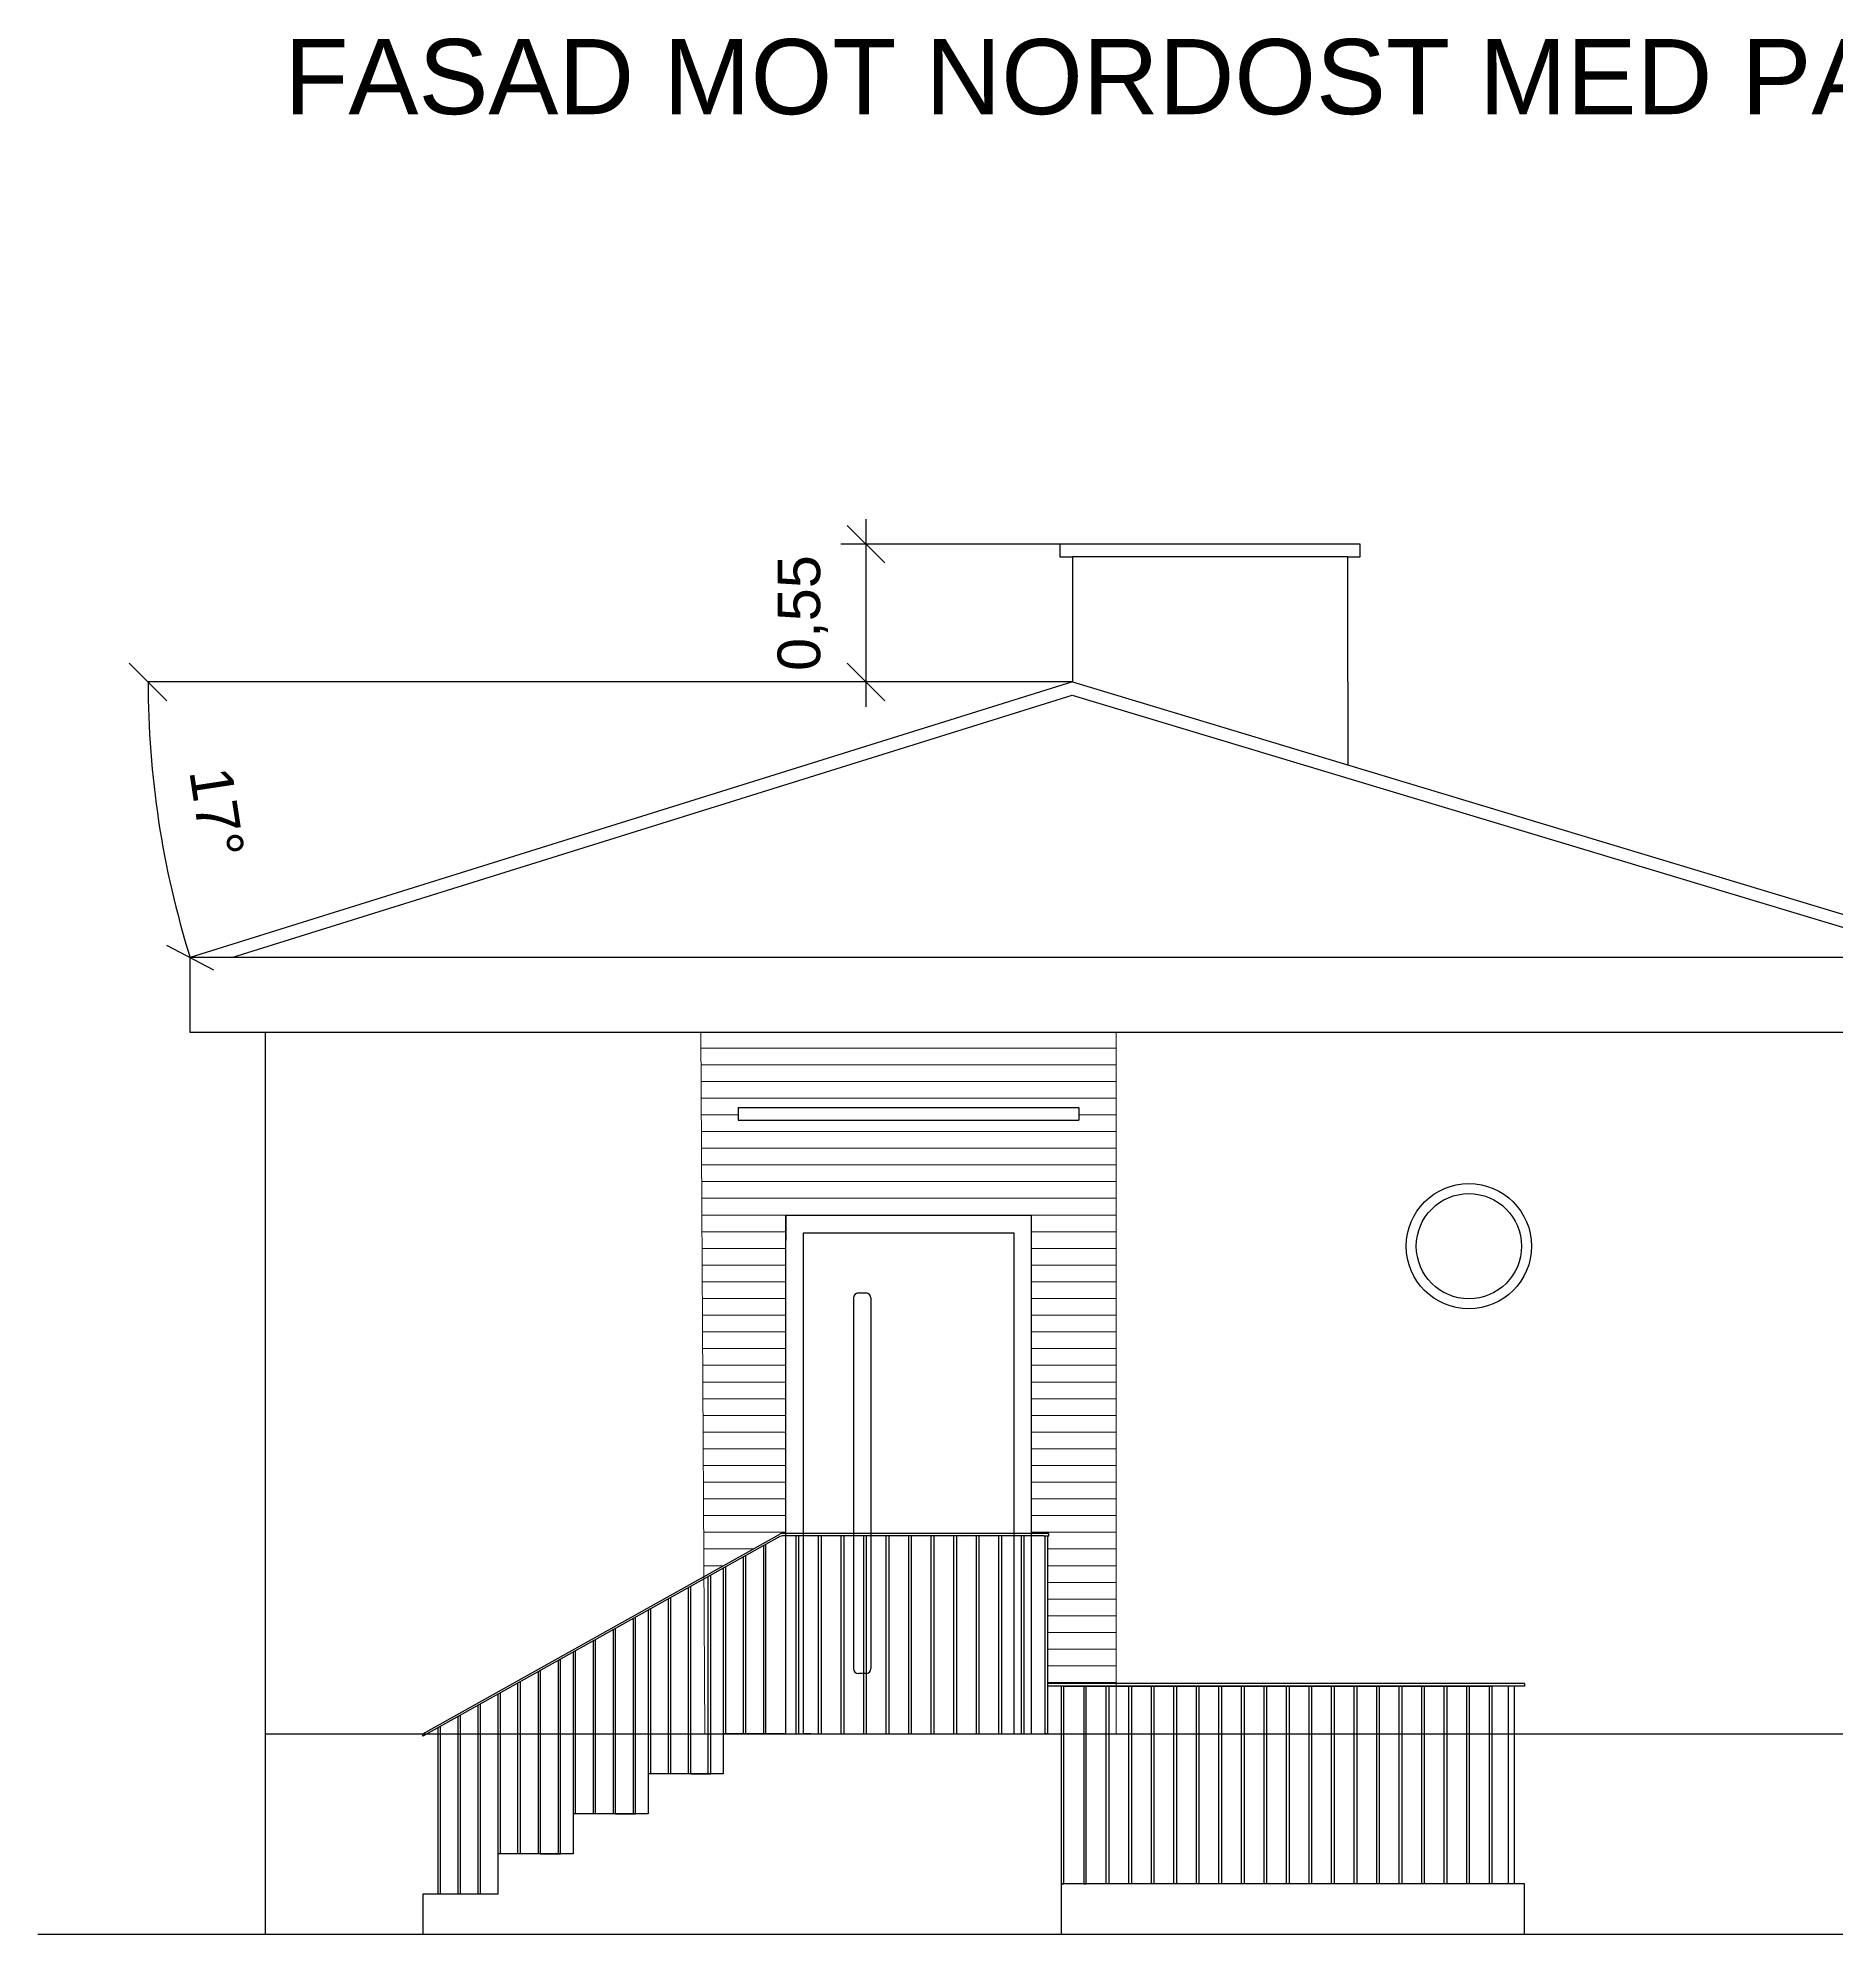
# Model space of a CAD drawing. Header units: millimetres. Extents: x -60009 to 113281, y -58228 to 411188.
# Drawn here: x -47065 to -39882, y 99875 to 107446 of the extents above; entities that cross this region are included whole.
import ezdxf

# ---------------------------------------------------------------- set-up
doc = ezdxf.new("R2010")
doc.units = ezdxf.units.MM
doc.linetypes.add('ACAD_ISO04W100', pattern=[30, 24, -3, 0, -3])
doc.linetypes.add('CENTER2', pattern=[28.575, 19.05, -3.175, 3.175, -3.175])
doc.layers.get('0').update_dxf_attribs({"color": 1})
for name, color, linetype in [('Angivelser', 7, 'Continuous'), ('Fönster', 1, 'Continuous'), ('Förtydligande', 8, 'CENTER2'), ('Grundritningar', 1, 'Continuous'), ('Mått', 4, 'Continuous'), ('VVS', 4, 'Continuous')]:
    doc.layers.add(name, color=color, linetype=linetype)
doc.styles.get("Standard").update_dxf_attribs({"font": 'Arial.ttf', "height": 170})
doc.dimstyles.new('ISO-25', dxfattribs={"dimscale": 10, "dimtxt": 2.5, "dimasz": 15, "dimexe": 10, "dimexo": 0.625, "dimgap": 15, "dimtad": 1, "dimlfac": 0.001, "dimtxsty": 'Standard', "dimblk": 'OBLIQUE', "dimblk1": 'OBLIQUE', "dimblk2": 'OBLIQUE', "dimcen": 20, "dimdle": 10, "dimadec": 0, "dimazin": 0, "dimtfac": 1, "dimtmove": 0, "dimatfit": 3, "dimldrblk": 'OPEN90', "dimfxl": 1, "dimarcsym": 0})

# ---------------------------------------------------------------- blocks, each defined once
blk = doc.blocks.new('_Oblique')
at = {"color": 0, "linetype": 'ByBlock', "lineweight": -2}
blk.add_line((-0.5, -0.5), (0.5, 0.5), dxfattribs=at)
blk = doc.blocks.new('*D237')
at = {"layer": 'Defpoints', "color": 0, "lineweight": 13, "ltscale": 10, "transparency": 16777216}
for p in [(-46624.8, 104874.9), (-42932.6, 104874.9), (-42932.6, 104874.9), (-46606, 104503.3), (-46457.1, 103775)]:
    blk.add_point(p, dxfattribs=at)
at = {"layer": 'Mått', "color": 0, "lineweight": -2, "ltscale": 10, "transparency": 16777216}
blk.add_arc((-42932.6, 104874.9), 3692.1, 180, 197.3318, dxfattribs=at)
at = {"layer": 'Mått', "color": 0, "lineweight": -2, "ltscale": 10, "transparency": 16777216, "xscale": 150, "yscale": 150, "zscale": 150}
for p, rotation in [((-46624.8, 104874.9), 90.00000000000006), ((-46457.1, 103775), 287.3317977329668)]:
    blk.add_blockref('_Oblique', p, dxfattribs=dict(at, rotation=rotation))
at = {"layer": 'Mått', "color": 0, "ltscale": 10, "transparency": 16777216, "insert": (-46349.5, 104354.1), "char_height": 170, "attachment_point": 5, "rotation": 278.6659}
blk.add_mtext('17°', dxfattribs=at)
blk = doc.blocks.new('_Open90')
at = {"color": 0, "linetype": 'ByBlock', "lineweight": -2}
for p, q in [((0, 0), (-1, 0)), ((-0.5, 0.5), (0, 0)), ((0, 0), (-0.5, -0.5))]:
    blk.add_line(p, q, dxfattribs=at)
blk = doc.blocks.new('*D245')
at = {"layer": 'Defpoints', "color": 0, "lineweight": 13, "transparency": 16777216}
for p in [(-42932.6, 105424.9), (-43757.1, 104874.9), (-42932.6, 104874.9)]:
    blk.add_point(p, dxfattribs=at)
at = {"layer": 'Mått', "color": 0, "lineweight": -2, "transparency": 16777216}
for p, q in [((-43757.1, 105524.9), (-43757.1, 104774.9)), ((-42938.9, 105424.9), (-43857.1, 105424.9)), ((-42938.9, 104874.9), (-43857.1, 104874.9))]:
    blk.add_line(p, q, dxfattribs=at)
at = {"layer": 'Mått', "color": 0, "lineweight": -2, "transparency": 16777216, "xscale": 150, "yscale": 150, "zscale": 150}
for p, rotation in [((-43757.1, 105424.9), 90), ((-43757.1, 104874.9), 270)]:
    blk.add_blockref('_Oblique', p, dxfattribs=dict(at, rotation=rotation))
at = {"layer": 'Mått', "color": 0, "transparency": 16777216, "insert": (-44009.4, 105149.9), "char_height": 170, "attachment_point": 5, "rotation": 90}
blk.add_mtext('0,55', dxfattribs=at)

msp = doc.modelspace()

# ---------------------------------------------------------------- hatches: boundary and pattern name
at = {"layer": 'VVS', "lineweight": 13}
h = msp.add_hatch(dxfattribs=at)
h.set_pattern_fill('LINE', color=4, scale=21)
h.paths.add_polyline_path([(-42757.134, 103475.014), (-44417.134, 103475.014), (-44404, 101303.161), (-44101.273, 101472.47, -0.12818016), (-44091.511, 101475.014), (-44077.134, 101475.014), (-44077.134, 102745.014), (-43587.134, 102745.014), (-43097.134, 102745.014), (-43097.134, 101475.014), (-43046.66, 101475.014), (-43026.66, 101475.014), (-43026.66, 101465.014), (-43031.66, 101465.014), (-43031.66, 100875.014), (-42757.134, 100875.014)])
h.paths.add_polyline_path([(-44267.134, 103125.014), (-44267.134, 103175.014), (-42907.134, 103175.014), (-42907.134, 103125.014)], flags=16)

# ---------------------------------------------------------------- linework, layer by layer
at = {"layer": 'Fönster'}
for radius in [250, 210]:
    msp.add_circle((-41348.883, 102621.736), radius, dxfattribs=at)
at = {"layer": 'Förtydligande', "linetype": 'ACAD_ISO04W100', "lineweight": -3, "ltscale": 0.1}
msp.add_line((-47064.733, 99875.014), (-15553.385, 99875.014), dxfattribs=at)
at = {"layer": 'Grundritningar'}
for p, q in [((-41782.638, 105424.919), (-42982.638, 105424.919)), ((-42982.638, 105424.919), (-42982.638, 105374.919)), ((-41782.638, 105374.919), (-41782.638, 105424.919)), ((-42982.638, 105374.919), (-42932.638, 105374.919)), ((-41832.638, 105374.919), (-42932.638, 105374.919)), ((-42932.638, 105374.919), (-42932.638, 104874.919)), ((-41832.638, 104874.919), (-41832.638, 105374.919)), ((-41832.638, 105374.919), (-41782.638, 105374.919)), ((-42932.638, 104874.919), (-46457.134, 103775.014)), ((-42932.638, 104874.919), (-39287.134, 103775.014)), ((-41832.638, 104874.919), (-41832.638, 104543.032)), ((-46289.762, 103775.014), (-42933.042, 104822.418)), ((-42933.042, 104822.418), (-39454.506, 103775.014)), ((-46457.134, 103475.014), (-46457.134, 103775.014)), ((-39287.134, 103775.014), (-46457.134, 103775.014)), ((-46157.134, 103475.014), (-46457.134, 103475.014)), ((-39287.134, 103475.014), (-46157.134, 103475.014)), ((-46157.134, 103475.014), (-46157.134, 100675.014)), ((-44267.134, 103175.014), (-44267.134, 103125.014)), ((-44267.134, 103175.014), (-42907.134, 103175.014)), ((-44267.134, 103125.014), (-42907.134, 103125.014)), ((-42907.134, 103175.014), (-42907.134, 103125.014)), ((-44077.134, 100675.014), (-44077.134, 102745.014)), ((-44077.134, 102745.014), (-43097.134, 102745.014)), ((-44077.134, 102745.014), (-43587.134, 102745.014)), ((-44077.134, 102745.014), (-44077.134, 102645.014)), ((-43097.134, 102745.014), (-43097.134, 100675.014)), ((-44007.134, 102645.014), (-44007.134, 102675.014)), ((-44007.134, 100675.014), (-44007.134, 102675.014)), ((-44007.134, 102675.014), (-43167.134, 102675.014)), ((-44007.134, 102675.014), (-43807.134, 102675.014)), ((-43167.134, 102675.014), (-43167.134, 100675.014)), ((-43807.134, 102415.014), (-43807.134, 100935.014)), ((-43787.134, 102435.014), (-43757.134, 102435.014)), ((-43737.134, 102415.014), (-43737.134, 100935.014)), ((-45527.134, 100675.014), (-44101.273, 101472.47)), ((-44101.273, 101462.47), (-45527.134, 100665.014)), ((-44077.134, 101475.014), (-44091.511, 101475.014)), ((-43046.66, 101465.014), (-44091.511, 101465.014)), ((-43046.66, 101475.014), (-44081.956, 101475.014)), ((-44036.203, 100675.014), (-44036.203, 101465.014)), ((-44026.203, 101465.014), (-44026.203, 100675.014)), ((-43946.203, 100675.014), (-43946.203, 101465.014)), ((-43936.203, 101465.014), (-43936.203, 100675.014)), ((-43856.203, 100675.014), (-43856.203, 101465.014)), ((-43846.203, 101465.014), (-43846.203, 100675.014)), ((-43766.203, 100675.014), (-43766.203, 101465.014)), ((-43756.203, 101465.014), (-43756.203, 100675.014)), ((-43676.203, 100675.014), (-43676.203, 101465.014)), ((-43666.203, 101465.014), (-43666.203, 100675.014)), ((-43586.203, 100675.014), (-43586.203, 101465.014)), ((-43576.203, 101465.014), (-43576.203, 100675.014)), ((-43496.203, 100675.014), (-43496.203, 101465.014)), ((-43486.203, 101465.014), (-43486.203, 100675.014)), ((-43406.203, 100675.014), (-43406.203, 101465.014)), ((-43396.203, 101465.014), (-43396.203, 100675.014)), ((-43316.203, 100675.014), (-43316.203, 101465.014)), ((-43306.203, 101465.014), (-43306.203, 100675.014)), ((-43226.203, 100675.014), (-43226.203, 101465.014)), ((-43216.203, 101465.014), (-43216.203, 100675.014)), ((-43136.203, 100675.014), (-43136.203, 101465.014)), ((-43126.203, 101465.014), (-43126.203, 100675.014)), ((-43026.66, 101475.014), (-43046.66, 101475.014)), ((-43046.66, 101465.014), (-43036.66, 101465.014)), ((-43041.66, 100675.014), (-43041.66, 101465.014)), ((-43036.66, 101465.014), (-43026.66, 101465.014)), ((-43036.66, 101465.014), (-43031.66, 101465.014)), ((-43031.66, 101465.014), (-43031.66, 100675.014)), ((-43026.66, 101465.014), (-43026.66, 101475.014)), ((-44237.134, 100675.014), (-44237.134, 101386.485)), ((-44167.134, 101425.635), (-44167.134, 100675.014)), ((-44157.134, 100675.014), (-44157.134, 101431.227)), ((-44377.134, 100515.014), (-44377.134, 101308.186)), ((-44327.134, 101336.15), (-44327.134, 100675.014)), ((-44317.134, 100675.014), (-44317.134, 101341.743)), ((-44247.134, 101380.892), (-44247.134, 100675.014)), ((-44467.134, 101257.851), (-44467.134, 100515.014)), ((-44457.134, 100515.014), (-44457.134, 101263.443)), ((-44387.134, 100515.014), (-44387.134, 101302.593)), ((-44627.134, 101168.366), (-44627.134, 100515.014)), ((-44617.134, 100515.014), (-44617.134, 101173.959)), ((-44547.134, 101213.108), (-44547.134, 100515.014)), ((-44537.134, 100515.014), (-44537.134, 101218.701)), ((-44767.134, 101090.067), (-44767.134, 100355.014)), ((-44757.134, 100355.014), (-44757.134, 101095.66)), ((-44687.134, 101134.809), (-44687.134, 100355.014)), ((-44677.134, 100355.014), (-44677.134, 101140.402)), ((-44917.134, 100355.014), (-44917.134, 101006.175)), ((-44847.134, 101045.324), (-44847.134, 100355.014)), ((-44837.134, 100355.014), (-44837.134, 101050.917)), ((-45057.134, 100195.014), (-45057.134, 100927.876)), ((-44987.134, 100967.025), (-44987.134, 100195.014)), ((-44977.134, 100195.014), (-44977.134, 100972.618)), ((-44927.134, 101000.582), (-44927.134, 100355.014)), ((-45147.134, 100195.014), (-45147.134, 100877.54)), ((-45137.134, 100195.014), (-45137.134, 100883.133)), ((-45067.134, 100922.283), (-45067.134, 100195.014)), ((-43757.134, 100915.014), (-43787.134, 100915.014)), ((-41127.134, 100875.014), (-43031.66, 100875.014)), ((-41127.134, 100865.014), (-43031.66, 100865.014)), ((-42977.134, 100865.014), (-42977.134, 100075.014)), ((-42967.134, 100865.014), (-42977.134, 100865.014)), ((-42967.134, 100075.014), (-42967.134, 100865.014)), ((-42967.134, 100865.014), (-42877.134, 100865.014)), ((-42887.134, 100865.014), (-42887.134, 100075.014)), ((-42877.134, 100865.014), (-42887.134, 100865.014)), ((-42877.134, 100865.014), (-42787.134, 100865.014)), ((-42877.134, 100075.014), (-42877.134, 100865.014)), ((-42797.134, 100075.014), (-42797.134, 100865.014)), ((-42787.134, 100865.014), (-42697.134, 100865.014)), ((-42787.134, 100865.014), (-42787.134, 100075.014)), ((-42707.134, 100075.014), (-42707.134, 100865.014)), ((-42697.134, 100865.014), (-42607.134, 100865.014)), ((-42697.134, 100865.014), (-42697.134, 100075.014)), ((-42617.134, 100075.014), (-42617.134, 100865.014)), ((-42607.134, 100865.014), (-42607.134, 100075.014)), ((-42607.134, 100865.014), (-42517.134, 100865.014)), ((-42527.134, 100075.014), (-42527.134, 100865.014)), ((-42517.134, 100865.014), (-42427.134, 100865.014)), ((-42517.134, 100865.014), (-42517.134, 100075.014)), ((-42437.134, 100075.014), (-42437.134, 100865.014)), ((-42427.134, 100865.014), (-42337.134, 100865.014)), ((-42427.134, 100865.014), (-42427.134, 100075.014)), ((-42347.134, 100075.014), (-42347.134, 100865.014)), ((-42337.134, 100865.014), (-42247.134, 100865.014)), ((-42337.134, 100865.014), (-42337.134, 100075.014)), ((-42257.134, 100075.014), (-42257.134, 100865.014)), ((-42247.134, 100865.014), (-42157.134, 100865.014)), ((-42247.134, 100865.014), (-42247.134, 100075.014)), ((-42167.134, 100075.014), (-42167.134, 100865.014)), ((-42157.134, 100865.014), (-42067.134, 100865.014)), ((-42157.134, 100865.014), (-42157.134, 100075.014)), ((-42077.134, 100075.014), (-42077.134, 100865.014)), ((-42067.134, 100865.014), (-41977.134, 100865.014)), ((-42067.134, 100865.014), (-42067.134, 100075.014)), ((-41987.134, 100075.014), (-41987.134, 100865.014)), ((-41977.134, 100865.014), (-41887.134, 100865.014)), ((-41977.134, 100865.014), (-41977.134, 100075.014)), ((-41897.134, 100075.014), (-41897.134, 100865.014)), ((-41887.134, 100865.014), (-41797.134, 100865.014)), ((-41887.134, 100865.014), (-41887.134, 100075.014)), ((-41807.134, 100075.014), (-41807.134, 100865.014)), ((-41797.134, 100865.014), (-41707.134, 100865.014)), ((-41797.134, 100865.014), (-41797.134, 100075.014)), ((-41717.134, 100075.014), (-41717.134, 100865.014)), ((-41707.134, 100865.014), (-41617.134, 100865.014)), ((-41707.134, 100865.014), (-41707.134, 100075.014)), ((-41627.134, 100075.014), (-41627.134, 100865.014)), ((-41617.134, 100865.014), (-41527.134, 100865.014)), ((-41617.134, 100865.014), (-41617.134, 100075.014)), ((-41537.134, 100075.014), (-41537.134, 100865.014)), ((-41527.134, 100865.014), (-41437.134, 100865.014)), ((-41527.134, 100865.014), (-41527.134, 100075.014)), ((-41447.134, 100075.014), (-41447.134, 100865.014)), ((-41437.134, 100865.014), (-41347.134, 100865.014)), ((-41437.134, 100865.014), (-41437.134, 100075.014)), ((-41357.134, 100075.014), (-41357.134, 100865.014)), ((-41347.134, 100865.014), (-41257.134, 100865.014)), ((-41347.134, 100865.014), (-41347.134, 100075.014)), ((-41267.134, 100075.014), (-41267.134, 100865.014)), ((-41257.134, 100865.014), (-41257.134, 100075.014)), ((-41192.134, 100865.014), (-41192.134, 100075.014)), ((-41167.134, 100075.014), (-41167.134, 100865.014)), ((-41127.134, 100875.014), (-41127.134, 100875.014)), ((-41127.134, 100875.014), (-41127.134, 100865.014)), ((-45307.143, 100788.051), (-45307.143, 100035.014)), ((-45297.143, 100035.014), (-45297.143, 100793.644)), ((-45227.134, 100832.798), (-45227.134, 100195.014)), ((-45217.134, 100195.014), (-45217.134, 100838.391)), ((-45457.143, 100035.014), (-45457.143, 100704.159)), ((-45387.143, 100743.308), (-45387.143, 100035.014)), ((-45377.143, 100035.014), (-45377.143, 100748.901)), ((-46157.134, 100675.014), (-46157.134, 99875.014)), ((-46157.134, 100675.014), (-39587.134, 100675.014)), ((-45527.134, 100665.014), (-45527.134, 100675.014)), ((-45467.143, 100698.566), (-45467.143, 100035.014)), ((-44077.134, 100675.014), (-44327.134, 100675.014)), ((-44327.134, 100675.014), (-44327.134, 100515.014)), ((-44126.203, 100675.014), (-44116.203, 100675.014)), ((-44077.134, 100675.014), (-43097.134, 100675.014)), ((-44077.134, 100675.014), (-43977.134, 100675.014)), ((-43977.134, 100675.014), (-44007.134, 100675.014)), ((-43097.134, 100675.014), (-42977.134, 100675.014)), ((-43031.66, 100675.014), (-43041.66, 100675.014)), ((-42977.134, 100675.014), (-42977.134, 99875.014)), ((-44327.134, 100515.014), (-44627.134, 100515.014)), ((-44627.134, 100515.014), (-44627.134, 100355.014)), ((-44457.134, 100515.014), (-44387.134, 100515.014)), ((-44387.134, 100515.014), (-44377.134, 100515.014)), ((-44627.134, 100355.014), (-44927.134, 100355.014)), ((-44927.134, 100355.014), (-44927.134, 100195.014)), ((-44757.134, 100355.014), (-44677.134, 100355.014)), ((-44927.134, 100195.014), (-45227.134, 100195.014)), ((-45227.134, 100195.014), (-45227.134, 100035.014)), ((-45137.134, 100195.014), (-45147.134, 100195.014)), ((-45067.134, 100195.014), (-45137.134, 100195.014)), ((-45057.134, 100195.014), (-44977.134, 100195.014)), ((-45227.134, 100035.014), (-45527.134, 100035.014)), ((-45527.134, 100035.014), (-45527.134, 99875.014)), ((-41127.134, 100075.014), (-42977.134, 100075.014)), ((-42977.134, 100075.014), (-42967.134, 100075.014)), ((-42887.134, 100075.014), (-42877.134, 100075.014)), ((-42787.134, 100075.014), (-42797.134, 100075.014)), ((-42697.134, 100075.014), (-42707.134, 100075.014)), ((-42607.134, 100075.014), (-42617.134, 100075.014)), ((-42517.134, 100075.014), (-42527.134, 100075.014)), ((-42427.134, 100075.014), (-42437.134, 100075.014)), ((-42337.134, 100075.014), (-42347.134, 100075.014)), ((-42247.134, 100075.014), (-42257.134, 100075.014)), ((-42157.134, 100075.014), (-42167.134, 100075.014)), ((-42067.134, 100075.014), (-42077.134, 100075.014)), ((-41977.134, 100075.014), (-41987.134, 100075.014)), ((-41887.134, 100075.014), (-41897.134, 100075.014)), ((-41797.134, 100075.014), (-41807.134, 100075.014)), ((-41707.134, 100075.014), (-41717.134, 100075.014)), ((-41617.134, 100075.014), (-41627.134, 100075.014)), ((-41527.134, 100075.014), (-41537.134, 100075.014)), ((-41437.134, 100075.014), (-41447.134, 100075.014)), ((-41347.134, 100075.014), (-41357.134, 100075.014)), ((-41257.134, 100075.014), (-41267.134, 100075.014)), ((-41127.134, 100075.014), (-41167.134, 100075.014)), ((-41127.134, 99875.014), (-41127.134, 100075.014)), ((-42977.134, 99875.014), (-41127.134, 99875.014)), ((-42977.134, 99875.014), (-41127.134, 99875.014))]:
    msp.add_line(p, q, dxfattribs=at)
at = {"layer": 'Grundritningar', "ltscale": 100}
msp.add_line((-46157.134, 99875.014), (-39587.134, 99875.014), dxfattribs=at)
at = {"layer": 'Grundritningar'}
for centre, start, end in [((-43787.134, 102415.014), 90, 180), ((-43757.134, 102415.014), 0, 90), ((-44091.511, 101455.014), 90, 119.2174081), ((-44091.511, 101445.014), 90, 119.2174081), ((-43787.134, 100935.014), 180, 270), ((-43757.134, 100935.014), 270, 0)]:
    msp.add_arc(centre, 20, start, end, dxfattribs=at)
at = {"layer": 'Mått', "ltscale": 10}
msp.add_line((-42932.638, 104874.919), (-46624.773, 104874.919), dxfattribs=at)
at = {"layer": 'VVS', "color": 4, "lineweight": 13}
for p, q in [((-44400.201, 100675.014), (-44417.134, 103475.014)), ((-42757.134, 103475.014), (-44417.134, 103475.014)), ((-42757.134, 100675.014), (-42757.134, 103475.014)), ((-44400.201, 100675.014), (-42757.134, 100675.014))]:
    msp.add_line(p, q, dxfattribs=at)

# ---------------------------------------------------------------- texts
at = {"layer": 'Angivelser'}
msp.add_text('FASAD MOT NORDOST MED PANEL', height=300, dxfattribs=at).set_placement((-46080.272, 107141.983))

# ---------------------------------------------------------------- dimensions: what is measured, and where the dimension line sits
at = {"layer": 'Mått'}
dim = msp.add_linear_dim(base=(-43757.051, 104874.919), p1=(-42932.638, 105424.919), p2=(-42932.638, 104874.919), angle=270, dimstyle='ISO-25', dxfattribs=at)
dim.commit()
dim.dimension.update_dxf_attribs({"geometry": '*D245', "text_midpoint": (-43757.051, 105149.919), "dimtype": 160})
at = {"layer": 'Mått', "ltscale": 10}
dim = msp.add_angular_dim_2l(base=(-46606.02, 104503.262), line1=((-42932.638, 104874.919), (-46624.773, 104874.919)), line2=((-42932.638, 104874.919), (-46457.134, 103775.014)), dimstyle='ISO-25', dxfattribs=at)
dim.commit()
dim.dimension.update_dxf_attribs({"geometry": '*D237', "text_midpoint": (-46349.503, 104354.146)})

doc.saveas('drawing.dxf')
